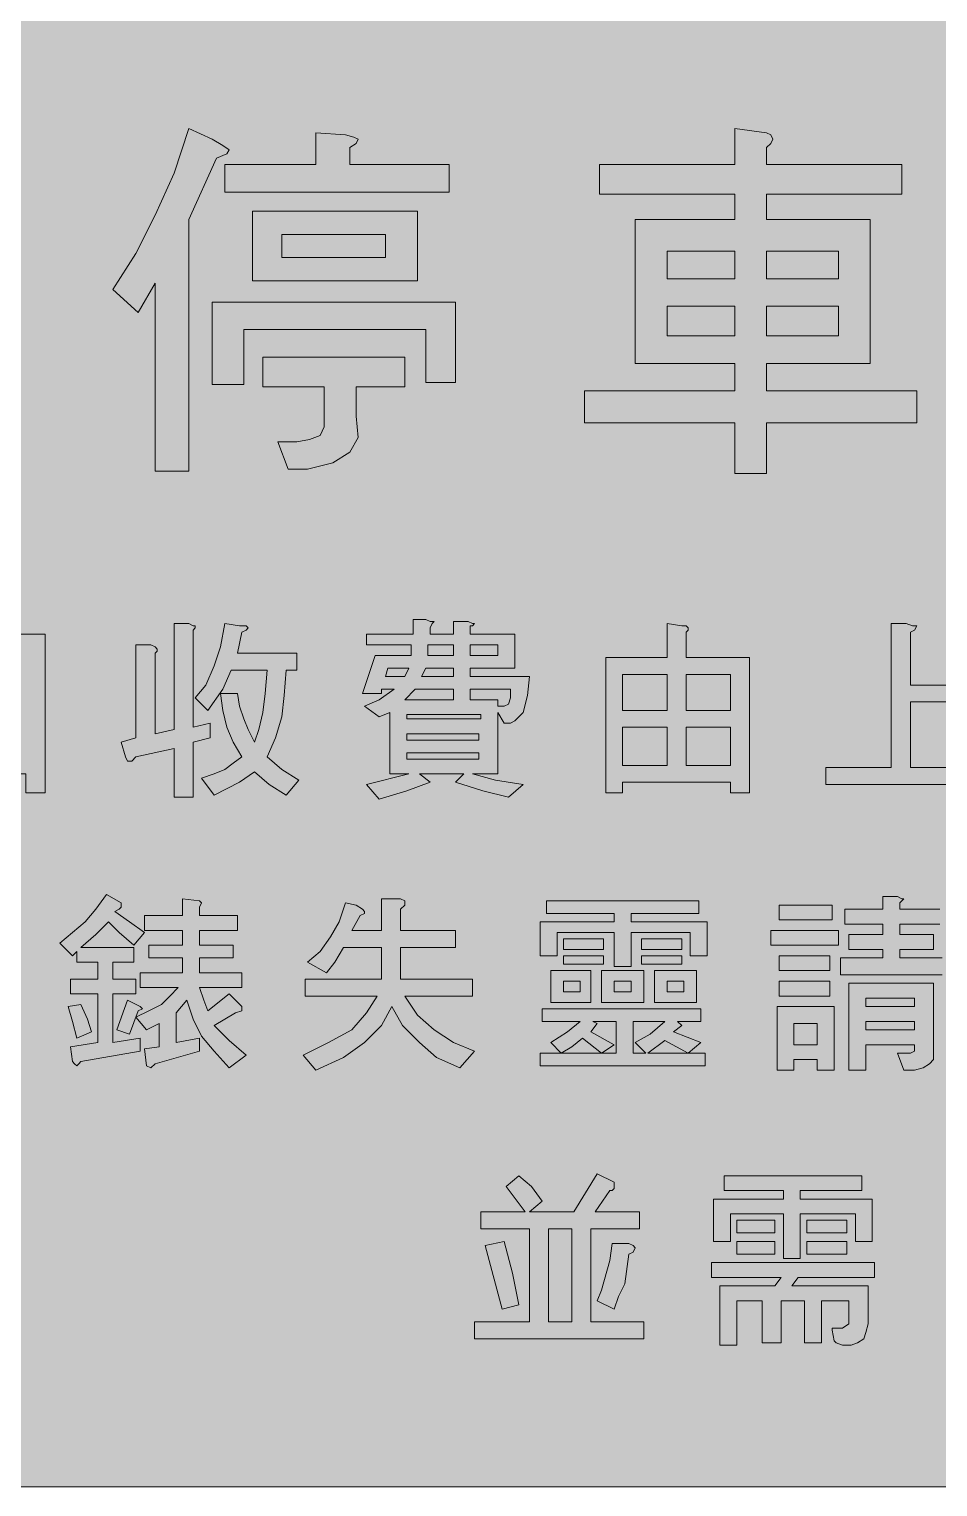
# Model space of a CAD drawing. Header units: metres. Extents: x 10 to 560, y 12 to 260.
# Drawn here: x 170.2 to 247.5, y 11.9 to 135.9 of the extents above; entities that cross this region are included whole.
import ezdxf

# ---------------------------------------------------------------- set-up
doc = ezdxf.new("R2010")
doc.units = ezdxf.units.M
doc.layers.add('FILL_FIREBRICK_C36B00', color=7, linetype='Continuous', true_color=0xc36b00)
doc.layers.add('FILL_WHITE_FFFFFF', color=7, linetype='Continuous', true_color=0xffffff)

msp = doc.modelspace()

# ---------------------------------------------------------------- hatches: boundary and pattern name
at = {"layer": 'FILL_FIREBRICK_C36B00', "true_color": 0xc36b00}
h = msp.add_hatch(color=7, dxfattribs=at)
h.dxf.hatch_style = 1
h.paths.add_polyline_path([(553.87, 259.79), (555.21, 259.38), (556.42, 258.71), (557.46, 257.76), (558.33, 256.72), (559.01, 255.51), (559.46, 254.17), (559.62, 252.72), (559.62, 18.9), (559.49, 17.64), (559.08, 16.38), (558.41, 15.05), (557.46, 13.86), (556.32, 12.94), (555.08, 12.33), (553.76, 11.99), (552.42, 11.88), (17.46, 11.88), (16.12, 11.99), (14.81, 12.33), (13.56, 12.94), (12.42, 13.86), (11.5, 15.03), (10.89, 16.31), (10.55, 17.63), (10.44, 18.9), (10.44, 252.72), (10.49, 254.07), (10.8, 255.42), (11.48, 256.66), (12.42, 257.76), (13.52, 258.71), (14.76, 259.38), (16.11, 259.79), (17.46, 259.92), (552.42, 259.92), (553.87, 259.79)])
at = {"layer": 'FILL_WHITE_FFFFFF', "true_color": 0xffffff}
h = msp.add_hatch(color=7, dxfattribs=at)
h.dxf.hatch_style = 1
h.paths.add_polyline_path([(186.66, 126), (187.2, 125.64), (187.02, 125.28), (186.12, 124.92), (183.78, 119.7), (183.78, 98.28), (180.9, 98.28), (180.9, 114.3), (179.46, 111.78), (177.3, 113.76), (179.28, 116.82), (180.9, 120.06), (182.52, 123.66), (183.78, 127.44), (185.76, 126.54), (186.66, 126)])
h = msp.add_hatch(color=7, dxfattribs=at)
h.dxf.hatch_style = 1
h.paths.add_polyline_path([(197.1, 126.9), (197.82, 126.72), (198.18, 126.54), (198, 126.18), (197.46, 125.82), (197.46, 124.38), (205.92, 124.38), (205.92, 122.04), (186.84, 122.04), (186.84, 124.38), (194.58, 124.38), (194.58, 127.08), (197.1, 126.9)])
h = msp.add_hatch(color=7, dxfattribs=at)
h.dxf.hatch_style = 1
h.paths.add_polyline_path([(233.46, 126.54), (233.28, 126.18), (232.92, 125.82), (232.92, 124.38), (244.44, 124.38), (244.44, 121.86), (232.92, 121.86), (232.92, 119.7), (241.74, 119.7), (241.74, 107.46), (232.92, 107.46), (232.92, 105.12), (245.7, 105.12), (245.7, 102.42), (232.92, 102.42), (232.92, 98.1), (230.22, 98.1), (230.22, 102.42), (217.44, 102.42), (217.44, 105.12), (230.22, 105.12), (230.22, 107.46), (221.76, 107.46), (221.76, 119.7), (230.22, 119.7), (230.22, 121.86), (218.7, 121.86), (218.7, 124.38), (230.22, 124.38), (230.22, 127.44), (232.92, 127.08), (233.28, 126.9), (233.46, 126.54)])
h.paths.add_polyline_path([(230.22, 114.66), (230.22, 117), (224.46, 117), (224.46, 114.66), (230.22, 114.66)], flags=16)
h.paths.add_polyline_path([(224.46, 109.8), (230.22, 109.8), (230.22, 112.32), (224.46, 112.32), (224.46, 109.8)], flags=16)
h.paths.add_polyline_path([(232.92, 117), (232.92, 114.66), (239.04, 114.66), (239.04, 117), (232.92, 117)], flags=16)
h.paths.add_polyline_path([(239.04, 112.32), (232.92, 112.32), (232.92, 109.8), (239.04, 109.8), (239.04, 112.32)], flags=16)
h = msp.add_hatch(color=7, dxfattribs=at)
h.dxf.hatch_style = 1
h.paths.add_polyline_path([(203.22, 114.48), (189.18, 114.48), (189.18, 120.42), (203.22, 120.42), (203.22, 114.48)])
h.paths.add_polyline_path([(200.52, 118.44), (191.7, 118.44), (191.7, 116.46), (200.52, 116.46), (200.52, 118.44)], flags=16)
h = msp.add_hatch(color=7, dxfattribs=at)
h.dxf.hatch_style = 1
h.paths.add_polyline_path([(206.46, 112.68), (206.46, 105.84), (203.94, 105.84), (203.94, 110.34), (188.46, 110.34), (188.46, 105.66), (185.76, 105.66), (185.76, 112.68), (206.46, 112.68)])
h = msp.add_hatch(color=7, dxfattribs=at)
h.dxf.hatch_style = 1
h.paths.add_polyline_path([(202.14, 108), (202.14, 105.48), (198, 105.48), (198, 102.96), (198.18, 101.16), (197.46, 99.9), (196.02, 99), (193.86, 98.46), (192.24, 98.46), (191.34, 100.8), (192.96, 100.8), (194.04, 100.98), (194.94, 101.34), (195.3, 102.06), (195.3, 105.48), (190.08, 105.48), (190.08, 108), (202.14, 108)])
h = msp.add_hatch(color=7, dxfattribs=at)
h.dxf.hatch_style = 1
h.paths.add_polyline_path([(206.28, 85.5), (207.54, 85.5), (207.9, 85.32), (208.08, 85.32), (207.9, 85.14), (207.72, 85.14), (207.72, 84.42), (211.5, 84.42), (211.5, 81.54), (207.72, 81.54), (207.72, 80.82), (212.76, 80.82), (212.58, 79.2), (212.22, 77.76), (211.86, 77.4), (211.5, 77.04), (211.14, 76.86), (210.6, 76.86), (210.06, 77.76), (210.06, 72.54), (207.9, 72.54), (209.88, 72), (212.22, 71.64), (210.96, 70.56), (208.8, 71.1), (206.46, 71.82), (207.18, 72.54), (203.4, 72.54), (204.3, 71.82), (202.32, 71.1), (199.98, 70.38), (198.9, 71.64), (202.5, 72.54), (200.88, 72.54), (200.88, 77.76), (199.98, 77.4), (198.72, 78.3), (199.98, 78.84), (201.24, 79.74), (200.16, 79.74), (200.16, 79.38), (198.54, 79.38), (199.62, 82.62), (202.68, 82.62), (202.68, 83.52), (198.9, 83.52), (198.9, 84.42), (202.86, 84.42), (202.86, 85.68), (203.94, 85.68), (204.3, 85.5), (204.66, 85.5), (204.48, 85.32), (204.3, 84.96), (204.3, 84.42), (206.28, 84.42), (206.28, 85.5)])
h.paths.add_polyline_path([(200.7, 81.54), (200.52, 80.82), (202.14, 80.82), (202.5, 81.54), (200.7, 81.54)], flags=16)
h.paths.add_polyline_path([(206.28, 82.62), (206.28, 83.52), (204.12, 83.52), (204.12, 82.62), (206.28, 82.62)], flags=16)
h.paths.add_polyline_path([(206.28, 80.82), (206.28, 81.54), (203.94, 81.54), (203.58, 80.82), (206.28, 80.82)], flags=16)
h.paths.add_polyline_path([(207.72, 83.52), (207.72, 82.62), (210.06, 82.62), (210.06, 83.52), (207.72, 83.52)], flags=16)
h.paths.add_polyline_path([(208.62, 77.58), (202.32, 77.58), (202.32, 77.22), (208.62, 77.22), (208.62, 77.58)], flags=16)
h.paths.add_polyline_path([(206.28, 79.74), (203.04, 79.74), (202.14, 78.84), (206.28, 78.84), (206.28, 79.74)], flags=16)
h.paths.add_polyline_path([(210.96, 78.48), (211.14, 79.02), (211.14, 79.74), (207.72, 79.74), (207.72, 78.84), (210.06, 78.84), (210.06, 78.3), (210.6, 78.3), (210.96, 78.48)], flags=16)
h.paths.add_polyline_path([(202.32, 75.96), (202.32, 75.42), (208.44, 75.42), (208.44, 75.96), (202.32, 75.96)], flags=16)
h.paths.add_polyline_path([(208.44, 74.34), (202.32, 74.34), (202.32, 73.8), (208.44, 73.8), (208.44, 74.34)], flags=16)
h = msp.add_hatch(color=7, dxfattribs=at)
h.dxf.hatch_style = 1
h.paths.add_polyline_path([(171.54, 70.92), (169.92, 70.92), (169.92, 72.54), (161.82, 72.54), (161.82, 70.92), (160.2, 70.92), (160.2, 84.42), (171.54, 84.42), (171.54, 70.92)])
h.paths.add_polyline_path([(161.82, 77.76), (161.82, 73.98), (169.92, 73.98), (169.92, 77.76), (161.82, 77.76)], flags=16)
h.paths.add_polyline_path([(169.92, 83.16), (161.82, 83.16), (161.82, 79.2), (169.92, 79.2), (169.92, 83.16)], flags=16)
h = msp.add_hatch(color=7, dxfattribs=at)
h.dxf.hatch_style = 1
h.paths.add_polyline_path([(179.28, 75.6), (179.28, 83.52), (180.54, 83.52), (180.9, 83.34), (181.08, 83.16), (181.08, 82.98), (180.9, 82.8), (180.9, 75.96), (182.52, 76.32), (182.52, 85.32), (183.78, 85.32), (184.14, 85.14), (184.32, 85.14), (184.32, 84.96), (184.14, 84.78), (184.14, 76.5), (185.58, 76.86), (185.58, 75.6), (184.14, 75.24), (184.14, 70.56), (182.52, 70.56), (182.52, 74.7), (179.28, 73.98), (178.92, 73.62), (178.56, 73.62), (178.38, 73.98), (178.02, 75.24), (179.28, 75.6)])
h = msp.add_hatch(color=7, dxfattribs=at)
h.dxf.hatch_style = 1
h.paths.add_polyline_path([(185.22, 80.1), (185.94, 81.72), (186.48, 83.34), (186.84, 85.32), (188.1, 85.14), (188.64, 85.14), (188.82, 84.96), (188.64, 84.78), (188.28, 84.6), (187.92, 82.8), (192.96, 82.8), (192.96, 81.36), (192.06, 81.36), (191.88, 79.2), (191.7, 77.4), (191.16, 75.6), (190.44, 73.98), (191.7, 72.9), (193.14, 72), (192.06, 70.74), (190.62, 71.64), (189.36, 72.72), (188.1, 71.82), (185.94, 70.74), (184.86, 72.18), (185.94, 72.54), (186.84, 72.9), (187.56, 73.44), (188.28, 73.98), (187.56, 75.24), (187.02, 76.5), (186.66, 77.94), (186.48, 79.38), (187.92, 79.38), (188.1, 78.3), (188.46, 77.22), (188.82, 76.32), (189.36, 75.24), (189.72, 76.32), (190.08, 77.76), (190.26, 79.38), (190.44, 81.36), (187.38, 81.36), (186.66, 79.74), (185.4, 77.94), (184.32, 79.02), (185.22, 80.1)])
h = msp.add_hatch(color=7, dxfattribs=at)
h.dxf.hatch_style = 1
h.paths.add_polyline_path([(226.26, 84.96), (226.26, 84.78), (226.08, 84.6), (226.08, 82.44), (231.48, 82.44), (231.48, 70.92), (229.86, 70.92), (229.86, 71.82), (220.68, 71.82), (220.68, 70.92), (219.24, 70.92), (219.24, 82.44), (224.46, 82.44), (224.46, 85.32), (225.72, 85.14), (226.08, 85.14), (226.26, 84.96)])
h.paths.add_polyline_path([(224.46, 77.94), (224.46, 81), (220.68, 81), (220.68, 77.94), (224.46, 77.94)], flags=16)
h.paths.add_polyline_path([(226.08, 77.94), (229.86, 77.94), (229.86, 81), (226.08, 81), (226.08, 77.94)], flags=16)
h.paths.add_polyline_path([(220.68, 76.5), (220.68, 73.26), (224.46, 73.26), (224.46, 76.5), (220.68, 76.5)], flags=16)
h.paths.add_polyline_path([(229.86, 76.5), (226.08, 76.5), (226.08, 73.26), (229.86, 73.26), (229.86, 76.5)], flags=16)
h = msp.add_hatch(color=7, dxfattribs=at)
h.dxf.hatch_style = 1
h.paths.add_polyline_path([(245.34, 85.14), (245.7, 85.14), (245.52, 84.78), (245.16, 84.6), (245.16, 80.1), (250.74, 80.1), (250.74, 78.66), (245.16, 78.66), (245.16, 73.08), (252.36, 73.08), (252.36, 71.64), (237.96, 71.64), (237.96, 73.08), (243.54, 73.08), (243.54, 85.32), (244.8, 85.32), (245.34, 85.14)])
h = msp.add_hatch(color=7, dxfattribs=at)
h.dxf.hatch_style = 1
h.paths.add_polyline_path([(173.88, 59.04), (174.96, 59.94), (175.86, 61.02), (176.76, 62.28), (178.02, 61.56), (178.02, 61.2), (177.84, 61.02), (177.48, 60.84), (178.74, 59.94), (180, 59.04), (179.1, 57.96), (177.84, 59.04), (176.94, 59.94), (175.86, 58.86), (174.6, 57.78), (179.1, 57.78), (179.1, 56.52), (177.3, 56.52), (177.3, 55.08), (179.28, 55.08), (179.28, 53.82), (177.3, 53.82), (177.3, 49.68), (179.64, 50.04), (179.64, 48.96), (174.6, 48.06), (174.42, 47.88), (174.24, 47.7), (174.06, 47.88), (173.88, 48.06), (173.7, 49.32), (176.04, 49.68), (176.04, 53.82), (173.7, 53.82), (173.7, 55.08), (176.04, 55.08), (176.04, 56.52), (174.24, 56.52), (174.24, 57.42), (173.88, 57.06), (172.8, 58.14), (173.88, 59.04)])
h = msp.add_hatch(color=7, dxfattribs=at)
h.dxf.hatch_style = 1
h.paths.add_polyline_path([(239.58, 61.02), (242.82, 61.02), (242.82, 62.1), (244.08, 62.1), (244.44, 61.92), (244.62, 61.92), (244.26, 61.56), (244.26, 61.02), (247.68, 61.02), (247.68, 59.76), (244.26, 59.76), (244.26, 58.86), (247.14, 58.86), (247.14, 57.6), (244.26, 57.6), (244.26, 56.88), (247.86, 56.88), (247.86, 55.44), (239.22, 55.44), (239.22, 56.88), (242.82, 56.88), (242.82, 57.6), (239.94, 57.6), (239.94, 58.86), (242.82, 58.86), (242.82, 59.76), (239.58, 59.76), (239.58, 61.02)])
h = msp.add_hatch(color=7, dxfattribs=at)
h.dxf.hatch_style = 1
h.paths.add_polyline_path([(183.24, 60.48), (183.24, 61.92), (184.68, 61.74), (184.86, 61.56), (184.68, 61.2), (184.68, 60.48), (187.92, 60.48), (187.92, 59.22), (184.68, 59.22), (184.68, 57.96), (187.56, 57.96), (187.56, 56.88), (184.68, 56.88), (184.68, 55.62), (188.28, 55.62), (188.28, 54.36), (184.68, 54.36), (185.04, 53.28), (185.4, 52.38), (187.2, 53.82), (188.28, 52.74), (188.28, 52.38), (187.74, 52.2), (185.94, 51.12), (187.2, 49.86), (188.64, 48.6), (187.2, 47.52), (185.94, 48.96), (184.86, 50.22), (184.14, 51.66), (183.6, 53.28), (182.7, 52.2), (182.7, 49.68), (184.68, 50.04), (184.68, 48.96), (180.9, 47.88), (180.54, 47.52), (180.18, 47.7), (180, 49.14), (181.26, 49.32), (181.26, 51.3), (180.18, 50.76), (179.28, 51.84), (180.36, 52.38), (181.44, 52.92), (182.16, 53.64), (182.88, 54.36), (179.64, 54.36), (179.64, 55.62), (183.24, 55.62), (183.24, 56.88), (180.36, 56.88), (180.36, 57.96), (183.24, 57.96), (183.24, 59.22), (180, 59.22), (180, 60.48), (183.24, 60.48)])
h = msp.add_hatch(color=7, dxfattribs=at)
h.dxf.hatch_style = 1
h.paths.add_polyline_path([(198.54, 61.02), (198.72, 60.84), (198.72, 60.66), (198.36, 60.48), (197.64, 59.22), (200.16, 59.22), (200.16, 61.92), (201.78, 61.92), (202.14, 61.74), (202.14, 61.38), (201.78, 61.02), (201.78, 59.22), (206.46, 59.22), (206.46, 57.78), (201.78, 57.78), (201.78, 55.08), (207.9, 55.08), (207.9, 53.64), (202.14, 53.64), (203.22, 52.02), (204.66, 50.76), (206.28, 49.68), (208.08, 48.96), (206.82, 47.52), (204.84, 48.42), (203.4, 49.68), (201.96, 51.12), (201.06, 52.74), (200.16, 51.12), (198.72, 49.68), (196.92, 48.42), (194.58, 47.34), (193.5, 48.6), (195.66, 49.68), (197.64, 50.76), (198.9, 52.2), (199.8, 53.64), (193.68, 53.64), (193.68, 55.08), (200.16, 55.08), (200.16, 57.78), (196.92, 57.78), (196.2, 56.52), (195.48, 55.62), (193.86, 56.52), (194.94, 57.42), (195.84, 58.68), (196.56, 59.94), (197.1, 61.56), (198, 61.38), (198.54, 61.02)])
h = msp.add_hatch(color=7, dxfattribs=at)
h.dxf.hatch_style = 1
h.paths.add_polyline_path([(227.16, 61.74), (227.16, 60.66), (221.4, 60.66), (221.4, 59.94), (227.88, 59.94), (227.88, 57.06), (226.44, 57.06), (226.44, 59.04), (221.4, 59.04), (221.4, 56.16), (219.96, 56.16), (219.96, 59.04), (215.1, 59.04), (215.1, 57.06), (213.66, 57.06), (213.66, 59.94), (219.96, 59.94), (219.96, 60.66), (214.2, 60.66), (214.2, 61.74), (227.16, 61.74)])
h = msp.add_hatch(color=7, dxfattribs=at)
h.dxf.hatch_style = 1
h.paths.add_polyline_path([(238.5, 61.38), (238.5, 60.12), (234, 60.12), (234, 61.38), (238.5, 61.38)])
h = msp.add_hatch(color=7, dxfattribs=at)
h.dxf.hatch_style = 1
h.paths.add_polyline_path([(219.06, 58.5), (219.06, 57.6), (215.64, 57.6), (215.64, 58.5), (219.06, 58.5)])
h = msp.add_hatch(color=7, dxfattribs=at)
h.dxf.hatch_style = 1
h.paths.add_polyline_path([(225.72, 58.5), (225.72, 57.6), (222.3, 57.6), (222.3, 58.5), (225.72, 58.5)])
h = msp.add_hatch(color=7, dxfattribs=at)
h.dxf.hatch_style = 1
h.paths.add_polyline_path([(239.04, 59.22), (239.04, 57.96), (233.28, 57.96), (233.28, 59.22), (239.04, 59.22)])
h = msp.add_hatch(color=7, dxfattribs=at)
h.dxf.hatch_style = 1
h.paths.add_polyline_path([(219.06, 57.06), (219.06, 56.34), (215.64, 56.34), (215.64, 57.06), (219.06, 57.06)])
h = msp.add_hatch(color=7, dxfattribs=at)
h.dxf.hatch_style = 1
h.paths.add_polyline_path([(225.72, 57.06), (225.72, 56.34), (222.3, 56.34), (222.3, 57.06), (225.72, 57.06)])
h = msp.add_hatch(color=7, dxfattribs=at)
h.dxf.hatch_style = 1
h.paths.add_polyline_path([(238.32, 57.06), (238.32, 55.8), (234, 55.8), (234, 57.06), (238.32, 57.06)])
h = msp.add_hatch(color=7, dxfattribs=at)
h.dxf.hatch_style = 1
h.paths.add_polyline_path([(217.98, 53.1), (214.56, 53.1), (214.56, 55.8), (217.98, 55.8), (217.98, 53.1)])
h.paths.add_polyline_path([(217.08, 54.9), (215.64, 54.9), (215.64, 54), (217.08, 54), (217.08, 54.9)], flags=16)
h = msp.add_hatch(color=7, dxfattribs=at)
h.dxf.hatch_style = 1
h.paths.add_polyline_path([(222.48, 53.1), (218.88, 53.1), (218.88, 55.8), (222.48, 55.8), (222.48, 53.1)])
h.paths.add_polyline_path([(221.4, 54.9), (219.96, 54.9), (219.96, 54), (221.4, 54), (221.4, 54.9)], flags=16)
h = msp.add_hatch(color=7, dxfattribs=at)
h.dxf.hatch_style = 1
h.paths.add_polyline_path([(226.98, 53.1), (223.38, 53.1), (223.38, 55.8), (226.98, 55.8), (226.98, 53.1)])
h.paths.add_polyline_path([(225.9, 54.9), (224.46, 54.9), (224.46, 54), (225.9, 54), (225.9, 54.9)], flags=16)
h = msp.add_hatch(color=7, dxfattribs=at)
h.dxf.hatch_style = 1
h.paths.add_polyline_path([(238.32, 54.9), (238.32, 53.64), (234, 53.64), (234, 54.9), (238.32, 54.9)])
h = msp.add_hatch(color=7, dxfattribs=at)
h.dxf.hatch_style = 1
h.paths.add_polyline_path([(247.14, 48.24), (246.78, 47.88), (246.24, 47.52), (245.52, 47.34), (244.62, 47.34), (244.08, 48.78), (245.16, 48.78), (245.52, 48.96), (245.52, 49.5), (241.38, 49.5), (241.38, 47.34), (239.94, 47.34), (239.94, 54.72), (247.14, 54.72), (247.14, 48.24)])
h.paths.add_polyline_path([(241.38, 53.46), (241.38, 52.74), (245.52, 52.74), (245.52, 53.46), (241.38, 53.46)], flags=16)
h.paths.add_polyline_path([(245.52, 51.48), (241.38, 51.48), (241.38, 50.76), (245.52, 50.76), (245.52, 51.48)], flags=16)
h = msp.add_hatch(color=7, dxfattribs=at)
h.dxf.hatch_style = 1
h.paths.add_polyline_path([(175.14, 51.66), (175.5, 50.58), (174.24, 50.04), (173.88, 51.48), (173.52, 52.74), (174.6, 52.92), (175.14, 51.66)])
h = msp.add_hatch(color=7, dxfattribs=at)
h.dxf.hatch_style = 1
h.paths.add_polyline_path([(178.56, 53.28), (179.64, 52.74), (179.82, 52.56), (179.46, 52.38), (178.74, 50.4), (177.66, 50.76), (178.56, 53.28)])
h = msp.add_hatch(color=7, dxfattribs=at)
h.dxf.hatch_style = 1
h.paths.add_polyline_path([(227.7, 47.7), (213.66, 47.7), (213.66, 48.78), (215.46, 48.78), (214.56, 49.68), (216, 50.58), (217.08, 51.48), (213.84, 51.48), (213.84, 52.56), (227.34, 52.56), (227.34, 51.48), (225.36, 51.48), (225.72, 51.12), (225, 50.58), (227.34, 49.68), (226.26, 48.78), (227.7, 48.78), (227.7, 47.7)])
h.paths.add_polyline_path([(218.88, 48.78), (217.26, 50.04), (216.36, 49.32), (215.46, 48.78), (218.88, 48.78)], flags=16)
h.paths.add_polyline_path([(220.14, 48.78), (220.14, 51.48), (218.16, 51.48), (218.52, 51.3), (217.98, 50.58), (219.96, 49.5), (218.88, 48.78), (220.14, 48.78)], flags=16)
h.paths.add_polyline_path([(224.28, 49.86), (222.84, 48.78), (226.26, 48.78), (224.28, 49.86)], flags=16)
h.paths.add_polyline_path([(223.02, 50.4), (224.28, 51.48), (221.58, 51.48), (221.58, 48.78), (222.66, 48.78), (221.76, 49.68), (223.02, 50.4)], flags=16)
h = msp.add_hatch(color=7, dxfattribs=at)
h.dxf.hatch_style = 1
h.paths.add_polyline_path([(238.68, 52.74), (238.68, 47.34), (237.24, 47.34), (237.24, 48.24), (235.26, 48.24), (235.26, 47.34), (233.82, 47.34), (233.82, 52.74), (238.68, 52.74)])
h.paths.add_polyline_path([(237.24, 51.3), (235.26, 51.3), (235.26, 49.5), (237.24, 49.5), (237.24, 51.3)], flags=16)
h = msp.add_hatch(color=7, dxfattribs=at)
h.dxf.hatch_style = 1
h.paths.add_polyline_path([(210.78, 37.44), (211.86, 38.34), (212.94, 37.44), (213.84, 36.18), (212.76, 35.28), (216.54, 35.28), (218.52, 38.52), (219.96, 37.8), (219.96, 37.26), (219.78, 37.08), (219.6, 37.08), (218.34, 35.28), (222.12, 35.28), (222.12, 33.84), (217.98, 33.84), (217.98, 25.92), (222.48, 25.92), (222.48, 24.48), (208.08, 24.48), (208.08, 25.92), (212.76, 25.92), (212.76, 33.84), (208.62, 33.84), (208.62, 35.28), (212.4, 35.28), (210.78, 37.44)])
h.paths.add_polyline_path([(216.36, 33.84), (214.38, 33.84), (214.38, 25.92), (216.36, 25.92), (216.36, 33.84)], flags=16)
h = msp.add_hatch(color=7, dxfattribs=at)
h.dxf.hatch_style = 1
h.paths.add_polyline_path([(241.92, 36.36), (241.92, 32.76), (240.48, 32.76), (240.48, 35.1), (235.8, 35.1), (235.8, 31.32), (234.36, 31.32), (234.36, 35.1), (229.86, 35.1), (229.86, 32.76), (228.42, 32.76), (228.42, 36.36), (234.36, 36.36), (234.36, 37.08), (229.32, 37.08), (229.32, 38.34), (241.02, 38.34), (241.02, 37.08), (235.8, 37.08), (235.8, 36.36), (241.92, 36.36)])
h = msp.add_hatch(color=7, dxfattribs=at)
h.dxf.hatch_style = 1
h.paths.add_polyline_path([(233.64, 34.56), (233.64, 33.48), (230.4, 33.48), (230.4, 34.56), (233.64, 34.56)])
h = msp.add_hatch(color=7, dxfattribs=at)
h.dxf.hatch_style = 1
h.paths.add_polyline_path([(239.76, 34.56), (239.76, 33.48), (236.34, 33.48), (236.34, 34.56), (239.76, 34.56)])
h = msp.add_hatch(color=7, dxfattribs=at)
h.dxf.hatch_style = 1
h.paths.add_polyline_path([(211.32, 30.06), (211.86, 27.36), (210.42, 27), (208.98, 32.4), (210.6, 32.76), (211.32, 30.06)])
h = msp.add_hatch(color=7, dxfattribs=at)
h.dxf.hatch_style = 1
h.paths.add_polyline_path([(218.88, 28.62), (219.6, 31.14), (219.78, 32.58), (221.22, 32.58), (221.58, 32.4), (221.76, 32.22), (221.58, 31.86), (221.22, 31.68), (220.86, 29.16), (220.32, 28.08), (219.96, 27), (218.52, 27.72), (218.88, 28.62)])
h = msp.add_hatch(color=7, dxfattribs=at)
h.dxf.hatch_style = 1
h.paths.add_polyline_path([(233.64, 32.76), (233.64, 31.68), (230.4, 31.68), (230.4, 32.76), (233.64, 32.76)])
h = msp.add_hatch(color=7, dxfattribs=at)
h.dxf.hatch_style = 1
h.paths.add_polyline_path([(239.76, 32.76), (239.76, 31.68), (236.34, 31.68), (236.34, 32.76), (239.76, 32.76)])
h = msp.add_hatch(color=7, dxfattribs=at)
h.dxf.hatch_style = 1
h.paths.add_polyline_path([(242.1, 29.7), (235.62, 29.7), (235.08, 28.98), (241.56, 28.98), (241.56, 25.74), (241.38, 25.02), (241.2, 24.48), (240.66, 24.12), (240.12, 23.94), (239.4, 23.94), (238.86, 24.12), (238.68, 24.3), (238.5, 25.2), (238.5, 25.38), (239.4, 25.38), (239.94, 25.74), (239.94, 27.72), (237.6, 27.72), (237.6, 24.12), (236.16, 24.12), (236.16, 27.72), (234.18, 27.72), (234.18, 24.12), (232.56, 24.12), (232.56, 27.72), (230.4, 27.72), (230.4, 23.94), (228.96, 23.94), (228.96, 28.98), (233.64, 28.98), (234.18, 29.7), (228.24, 29.7), (228.24, 30.96), (242.1, 30.96), (242.1, 29.7)])

# ---------------------------------------------------------------- linework, layer by layer
at = {"layer": 'FILL_FIREBRICK_C36B00', "lineweight": 0, "true_color": 0xc36b00}
msp.add_lwpolyline([(552.42, 11.88), (17.46, 11.88), (16.12, 11.99), (14.81, 12.33), (13.56, 12.94), (12.42, 13.86), (11.5, 15.03), (10.89, 16.31), (10.55, 17.63), (10.44, 18.9), (10.44, 252.72), (10.49, 254.07), (10.8, 255.42), (11.48, 256.66), (12.42, 257.76), (13.52, 258.71), (14.76, 259.38), (16.11, 259.79), (17.46, 259.92), (552.42, 259.92)], dxfattribs=at)
at = {"layer": 'FILL_WHITE_FFFFFF', "lineweight": 0, "true_color": 0xffffff}
for points in [[(186.66, 126), (187.2, 125.64), (187.02, 125.28), (186.12, 124.92), (183.78, 119.7), (183.78, 98.28), (180.9, 98.28), (180.9, 114.3), (179.46, 111.78), (177.3, 113.76), (179.28, 116.82), (180.9, 120.06), (182.52, 123.66), (183.78, 127.44), (185.76, 126.54)], [(197.1, 126.9), (197.82, 126.72), (198.18, 126.54), (198, 126.18), (197.46, 125.82), (197.46, 124.38), (205.92, 124.38), (205.92, 122.04), (186.84, 122.04), (186.84, 124.38), (194.58, 124.38), (194.58, 127.08)], [(233.46, 126.54), (233.28, 126.18), (232.92, 125.82), (232.92, 124.38), (244.44, 124.38), (244.44, 121.86), (232.92, 121.86), (232.92, 119.7), (241.74, 119.7), (241.74, 107.46), (232.92, 107.46), (232.92, 105.12), (245.7, 105.12), (245.7, 102.42), (232.92, 102.42), (232.92, 98.1), (230.22, 98.1), (230.22, 102.42), (217.44, 102.42), (217.44, 105.12), (230.22, 105.12), (230.22, 107.46), (221.76, 107.46), (221.76, 119.7), (230.22, 119.7), (230.22, 121.86), (218.7, 121.86), (218.7, 124.38), (230.22, 124.38), (230.22, 127.44), (232.92, 127.08), (233.28, 126.9)], [(203.22, 114.48), (189.18, 114.48), (189.18, 120.42), (203.22, 120.42)], [(200.52, 118.44), (191.7, 118.44), (191.7, 116.46), (200.52, 116.46)], [(230.22, 114.66), (230.22, 117), (224.46, 117), (224.46, 114.66)], [(232.92, 117), (232.92, 114.66), (239.04, 114.66), (239.04, 117)], [(206.46, 112.68), (206.46, 105.84), (203.94, 105.84), (203.94, 110.34), (188.46, 110.34), (188.46, 105.66), (185.76, 105.66), (185.76, 112.68)], [(224.46, 109.8), (230.22, 109.8), (230.22, 112.32), (224.46, 112.32)], [(239.04, 112.32), (232.92, 112.32), (232.92, 109.8), (239.04, 109.8)], [(202.14, 108), (202.14, 105.48), (198, 105.48), (198, 102.96), (198.18, 101.16), (197.46, 99.9), (196.02, 99), (193.86, 98.46), (192.24, 98.46), (191.34, 100.8), (192.96, 100.8), (194.04, 100.98), (194.94, 101.34), (195.3, 102.06), (195.3, 105.48), (190.08, 105.48), (190.08, 108)], [(206.28, 85.5), (207.54, 85.5), (207.9, 85.32), (208.08, 85.32), (207.9, 85.14), (207.72, 85.14), (207.72, 84.42), (211.5, 84.42), (211.5, 81.54), (207.72, 81.54), (207.72, 80.82), (212.76, 80.82), (212.58, 79.2), (212.22, 77.76), (211.86, 77.4), (211.5, 77.04), (211.14, 76.86), (210.6, 76.86), (210.06, 77.76), (210.06, 72.54), (207.9, 72.54), (209.88, 72), (212.22, 71.64), (210.96, 70.56), (208.8, 71.1), (206.46, 71.82), (207.18, 72.54), (203.4, 72.54), (204.3, 71.82), (202.32, 71.1), (199.98, 70.38), (198.9, 71.64), (202.5, 72.54), (200.88, 72.54), (200.88, 77.76), (199.98, 77.4), (198.72, 78.3), (199.98, 78.84), (201.24, 79.74), (200.16, 79.74), (200.16, 79.38), (198.54, 79.38), (199.62, 82.62), (202.68, 82.62), (202.68, 83.52), (198.9, 83.52), (198.9, 84.42), (202.86, 84.42), (202.86, 85.68), (203.94, 85.68), (204.3, 85.5), (204.66, 85.5), (204.48, 85.32), (204.3, 84.96), (204.3, 84.42), (206.28, 84.42)], [(171.54, 70.92), (169.92, 70.92), (169.92, 72.54), (161.82, 72.54), (161.82, 70.92), (160.2, 70.92), (160.2, 84.42), (171.54, 84.42)], [(179.28, 75.6), (179.28, 83.52), (180.54, 83.52), (180.9, 83.34), (181.08, 83.16), (181.08, 82.98), (180.9, 82.8), (180.9, 75.96), (182.52, 76.32), (182.52, 85.32), (183.78, 85.32), (184.14, 85.14), (184.32, 85.14), (184.32, 84.96), (184.14, 84.78), (184.14, 76.5), (185.58, 76.86), (185.58, 75.6), (184.14, 75.24), (184.14, 70.56), (182.52, 70.56), (182.52, 74.7), (179.28, 73.98), (178.92, 73.62), (178.56, 73.62), (178.38, 73.98), (178.02, 75.24)], [(185.22, 80.1), (185.94, 81.72), (186.48, 83.34), (186.84, 85.32), (188.1, 85.14), (188.64, 85.14), (188.82, 84.96), (188.64, 84.78), (188.28, 84.6), (187.92, 82.8), (192.96, 82.8), (192.96, 81.36), (192.06, 81.36), (191.88, 79.2), (191.7, 77.4), (191.16, 75.6), (190.44, 73.98), (191.7, 72.9), (193.14, 72), (192.06, 70.74), (190.62, 71.64), (189.36, 72.72), (188.1, 71.82), (185.94, 70.74), (184.86, 72.18), (185.94, 72.54), (186.84, 72.9), (187.56, 73.44), (188.28, 73.98), (187.56, 75.24), (187.02, 76.5), (186.66, 77.94), (186.48, 79.38), (187.92, 79.38), (188.1, 78.3), (188.46, 77.22), (188.82, 76.32), (189.36, 75.24), (189.72, 76.32), (190.08, 77.76), (190.26, 79.38), (190.44, 81.36), (187.38, 81.36), (186.66, 79.74), (185.4, 77.94), (184.32, 79.02)], [(226.26, 84.96), (226.26, 84.78), (226.08, 84.6), (226.08, 82.44), (231.48, 82.44), (231.48, 70.92), (229.86, 70.92), (229.86, 71.82), (220.68, 71.82), (220.68, 70.92), (219.24, 70.92), (219.24, 82.44), (224.46, 82.44), (224.46, 85.32), (225.72, 85.14), (226.08, 85.14)], [(245.34, 85.14), (245.7, 85.14), (245.52, 84.78), (245.16, 84.6), (245.16, 80.1), (250.74, 80.1), (250.74, 78.66), (245.16, 78.66), (245.16, 73.08), (252.36, 73.08), (252.36, 71.64), (237.96, 71.64), (237.96, 73.08), (243.54, 73.08), (243.54, 85.32), (244.8, 85.32)], [(206.28, 82.62), (206.28, 83.52), (204.12, 83.52), (204.12, 82.62)], [(207.72, 83.52), (207.72, 82.62), (210.06, 82.62), (210.06, 83.52)], [(200.7, 81.54), (200.52, 80.82), (202.14, 80.82), (202.5, 81.54)], [(206.28, 80.82), (206.28, 81.54), (203.94, 81.54), (203.58, 80.82)], [(224.46, 77.94), (224.46, 81), (220.68, 81), (220.68, 77.94)], [(226.08, 77.94), (229.86, 77.94), (229.86, 81), (226.08, 81)], [(206.28, 79.74), (203.04, 79.74), (202.14, 78.84), (206.28, 78.84)], [(210.96, 78.48), (211.14, 79.02), (211.14, 79.74), (207.72, 79.74), (207.72, 78.84), (210.06, 78.84), (210.06, 78.3), (210.6, 78.3)], [(208.62, 77.58), (202.32, 77.58), (202.32, 77.22), (208.62, 77.22)], [(202.32, 75.96), (202.32, 75.42), (208.44, 75.42), (208.44, 75.96)], [(220.68, 76.5), (220.68, 73.26), (224.46, 73.26), (224.46, 76.5)], [(229.86, 76.5), (226.08, 76.5), (226.08, 73.26), (229.86, 73.26)], [(208.44, 74.34), (202.32, 74.34), (202.32, 73.8), (208.44, 73.8)], [(173.88, 59.04), (174.96, 59.94), (175.86, 61.02), (176.76, 62.28), (178.02, 61.56), (178.02, 61.2), (177.84, 61.02), (177.48, 60.84), (178.74, 59.94), (180, 59.04), (179.1, 57.96), (177.84, 59.04), (176.94, 59.94), (175.86, 58.86), (174.6, 57.78), (179.1, 57.78), (179.1, 56.52), (177.3, 56.52), (177.3, 55.08), (179.28, 55.08), (179.28, 53.82), (177.3, 53.82), (177.3, 49.68), (179.64, 50.04), (179.64, 48.96), (174.6, 48.06), (174.42, 47.88), (174.24, 47.7), (174.06, 47.88), (173.88, 48.06), (173.7, 49.32), (176.04, 49.68), (176.04, 53.82), (173.7, 53.82), (173.7, 55.08), (176.04, 55.08), (176.04, 56.52), (174.24, 56.52), (174.24, 57.42), (173.88, 57.06), (172.8, 58.14)], [(183.24, 60.48), (183.24, 61.92), (184.68, 61.74), (184.86, 61.56), (184.68, 61.2), (184.68, 60.48), (187.92, 60.48), (187.92, 59.22), (184.68, 59.22), (184.68, 57.96), (187.56, 57.96), (187.56, 56.88), (184.68, 56.88), (184.68, 55.62), (188.28, 55.62), (188.28, 54.36), (184.68, 54.36), (185.04, 53.28), (185.4, 52.38), (187.2, 53.82), (188.28, 52.74), (188.28, 52.38), (187.74, 52.2), (185.94, 51.12), (187.2, 49.86), (188.64, 48.6), (187.2, 47.52), (185.94, 48.96), (184.86, 50.22), (184.14, 51.66), (183.6, 53.28), (182.7, 52.2), (182.7, 49.68), (184.68, 50.04), (184.68, 48.96), (180.9, 47.88), (180.54, 47.52), (180.18, 47.7), (180, 49.14), (181.26, 49.32), (181.26, 51.3), (180.18, 50.76), (179.28, 51.84), (180.36, 52.38), (181.44, 52.92), (182.16, 53.64), (182.88, 54.36), (179.64, 54.36), (179.64, 55.62), (183.24, 55.62), (183.24, 56.88), (180.36, 56.88), (180.36, 57.96), (183.24, 57.96), (183.24, 59.22), (180, 59.22), (180, 60.48)], [(198.54, 61.02), (198.72, 60.84), (198.72, 60.66), (198.36, 60.48), (197.64, 59.22), (200.16, 59.22), (200.16, 61.92), (201.78, 61.92), (202.14, 61.74), (202.14, 61.38), (201.78, 61.02), (201.78, 59.22), (206.46, 59.22), (206.46, 57.78), (201.78, 57.78), (201.78, 55.08), (207.9, 55.08), (207.9, 53.64), (202.14, 53.64), (203.22, 52.02), (204.66, 50.76), (206.28, 49.68), (208.08, 48.96), (206.82, 47.52), (204.84, 48.42), (203.4, 49.68), (201.96, 51.12), (201.06, 52.74), (200.16, 51.12), (198.72, 49.68), (196.92, 48.42), (194.58, 47.34), (193.5, 48.6), (195.66, 49.68), (197.64, 50.76), (198.9, 52.2), (199.8, 53.64), (193.68, 53.64), (193.68, 55.08), (200.16, 55.08), (200.16, 57.78), (196.92, 57.78), (196.2, 56.52), (195.48, 55.62), (193.86, 56.52), (194.94, 57.42), (195.84, 58.68), (196.56, 59.94), (197.1, 61.56), (198, 61.38)], [(227.16, 61.74), (227.16, 60.66), (221.4, 60.66), (221.4, 59.94), (227.88, 59.94), (227.88, 57.06), (226.44, 57.06), (226.44, 59.04), (221.4, 59.04), (221.4, 56.16), (219.96, 56.16), (219.96, 59.04), (215.1, 59.04), (215.1, 57.06), (213.66, 57.06), (213.66, 59.94), (219.96, 59.94), (219.96, 60.66), (214.2, 60.66), (214.2, 61.74)], [(238.5, 61.38), (238.5, 60.12), (234, 60.12), (234, 61.38)], [(219.06, 58.5), (219.06, 57.6), (215.64, 57.6), (215.64, 58.5)], [(225.72, 58.5), (225.72, 57.6), (222.3, 57.6), (222.3, 58.5)], [(239.04, 59.22), (239.04, 57.96), (233.28, 57.96), (233.28, 59.22)], [(219.06, 57.06), (219.06, 56.34), (215.64, 56.34), (215.64, 57.06)], [(225.72, 57.06), (225.72, 56.34), (222.3, 56.34), (222.3, 57.06)], [(238.32, 57.06), (238.32, 55.8), (234, 55.8), (234, 57.06)], [(217.98, 53.1), (214.56, 53.1), (214.56, 55.8), (217.98, 55.8)], [(217.08, 54.9), (215.64, 54.9), (215.64, 54), (217.08, 54)], [(222.48, 53.1), (218.88, 53.1), (218.88, 55.8), (222.48, 55.8)], [(221.4, 54.9), (219.96, 54.9), (219.96, 54), (221.4, 54)], [(226.98, 53.1), (223.38, 53.1), (223.38, 55.8), (226.98, 55.8)], [(225.9, 54.9), (224.46, 54.9), (224.46, 54), (225.9, 54)], [(238.32, 54.9), (238.32, 53.64), (234, 53.64), (234, 54.9)], [(247.14, 48.24), (246.78, 47.88), (246.24, 47.52), (245.52, 47.34), (244.62, 47.34), (244.08, 48.78), (245.16, 48.78), (245.52, 48.96), (245.52, 49.5), (241.38, 49.5), (241.38, 47.34), (239.94, 47.34), (239.94, 54.72), (247.14, 54.72)], [(241.38, 53.46), (241.38, 52.74), (245.52, 52.74), (245.52, 53.46)], [(175.14, 51.66), (175.5, 50.58), (174.24, 50.04), (173.88, 51.48), (173.52, 52.74), (174.6, 52.92)], [(178.56, 53.28), (179.64, 52.74), (179.82, 52.56), (179.46, 52.38), (178.74, 50.4), (177.66, 50.76)], [(227.7, 47.7), (213.66, 47.7), (213.66, 48.78), (215.46, 48.78), (214.56, 49.68), (216, 50.58), (217.08, 51.48), (213.84, 51.48), (213.84, 52.56), (227.34, 52.56), (227.34, 51.48), (225.36, 51.48), (225.72, 51.12), (225, 50.58), (227.34, 49.68), (226.26, 48.78), (227.7, 48.78)], [(238.68, 52.74), (238.68, 47.34), (237.24, 47.34), (237.24, 48.24), (235.26, 48.24), (235.26, 47.34), (233.82, 47.34), (233.82, 52.74)], [(220.14, 48.78), (220.14, 51.48), (218.16, 51.48), (218.52, 51.3), (217.98, 50.58), (219.96, 49.5), (218.88, 48.78)], [(223.02, 50.4), (224.28, 51.48), (221.58, 51.48), (221.58, 48.78), (222.66, 48.78), (221.76, 49.68)], [(237.24, 51.3), (235.26, 51.3), (235.26, 49.5), (237.24, 49.5)], [(245.52, 51.48), (241.38, 51.48), (241.38, 50.76), (245.52, 50.76)], [(218.88, 48.78), (217.26, 50.04), (216.36, 49.32), (215.46, 48.78)], [(224.28, 49.86), (222.84, 48.78), (226.26, 48.78)], [(210.78, 37.44), (211.86, 38.34), (212.94, 37.44), (213.84, 36.18), (212.76, 35.28), (216.54, 35.28), (218.52, 38.52), (219.96, 37.8), (219.96, 37.26), (219.78, 37.08), (219.6, 37.08), (218.34, 35.28), (222.12, 35.28), (222.12, 33.84), (217.98, 33.84), (217.98, 25.92), (222.48, 25.92), (222.48, 24.48), (208.08, 24.48), (208.08, 25.92), (212.76, 25.92), (212.76, 33.84), (208.62, 33.84), (208.62, 35.28), (212.4, 35.28)], [(241.92, 36.36), (241.92, 32.76), (240.48, 32.76), (240.48, 35.1), (235.8, 35.1), (235.8, 31.32), (234.36, 31.32), (234.36, 35.1), (229.86, 35.1), (229.86, 32.76), (228.42, 32.76), (228.42, 36.36), (234.36, 36.36), (234.36, 37.08), (229.32, 37.08), (229.32, 38.34), (241.02, 38.34), (241.02, 37.08), (235.8, 37.08), (235.8, 36.36)], [(216.36, 33.84), (214.38, 33.84), (214.38, 25.92), (216.36, 25.92)], [(233.64, 34.56), (233.64, 33.48), (230.4, 33.48), (230.4, 34.56)], [(239.76, 34.56), (239.76, 33.48), (236.34, 33.48), (236.34, 34.56)], [(211.32, 30.06), (211.86, 27.36), (210.42, 27), (208.98, 32.4), (210.6, 32.76)], [(218.88, 28.62), (219.6, 31.14), (219.78, 32.58), (221.22, 32.58), (221.58, 32.4), (221.76, 32.22), (221.58, 31.86), (221.22, 31.68), (220.86, 29.16), (220.32, 28.08), (219.96, 27), (218.52, 27.72)], [(233.64, 32.76), (233.64, 31.68), (230.4, 31.68), (230.4, 32.76)], [(239.76, 32.76), (239.76, 31.68), (236.34, 31.68), (236.34, 32.76)], [(242.1, 29.7), (235.62, 29.7), (235.08, 28.98), (241.56, 28.98), (241.56, 25.74), (241.38, 25.02), (241.2, 24.48), (240.66, 24.12), (240.12, 23.94), (239.4, 23.94), (238.86, 24.12), (238.68, 24.3), (238.5, 25.2), (238.5, 25.38), (239.4, 25.38), (239.94, 25.74), (239.94, 27.72), (237.6, 27.72), (237.6, 24.12), (236.16, 24.12), (236.16, 27.72), (234.18, 27.72), (234.18, 24.12), (232.56, 24.12), (232.56, 27.72), (230.4, 27.72), (230.4, 23.94), (228.96, 23.94), (228.96, 28.98), (233.64, 28.98), (234.18, 29.7), (228.24, 29.7), (228.24, 30.96), (242.1, 30.96)]]:
    msp.add_lwpolyline(points, close=True, dxfattribs=at)
for points in [[(247.86, 55.44), (239.22, 55.44), (239.22, 56.88), (242.82, 56.88), (242.82, 57.6), (239.94, 57.6), (239.94, 58.86), (242.82, 58.86), (242.82, 59.76), (239.58, 59.76), (239.58, 61.02), (242.82, 61.02), (242.82, 62.1), (244.08, 62.1), (244.44, 61.92), (244.62, 61.92), (244.26, 61.56), (244.26, 61.02), (247.68, 61.02)], [(247.68, 59.76), (244.26, 59.76), (244.26, 58.86), (247.14, 58.86), (247.14, 57.6), (244.26, 57.6), (244.26, 56.88), (247.86, 56.88)]]:
    msp.add_lwpolyline(points, dxfattribs=at)

doc.saveas('drawing.dxf')
